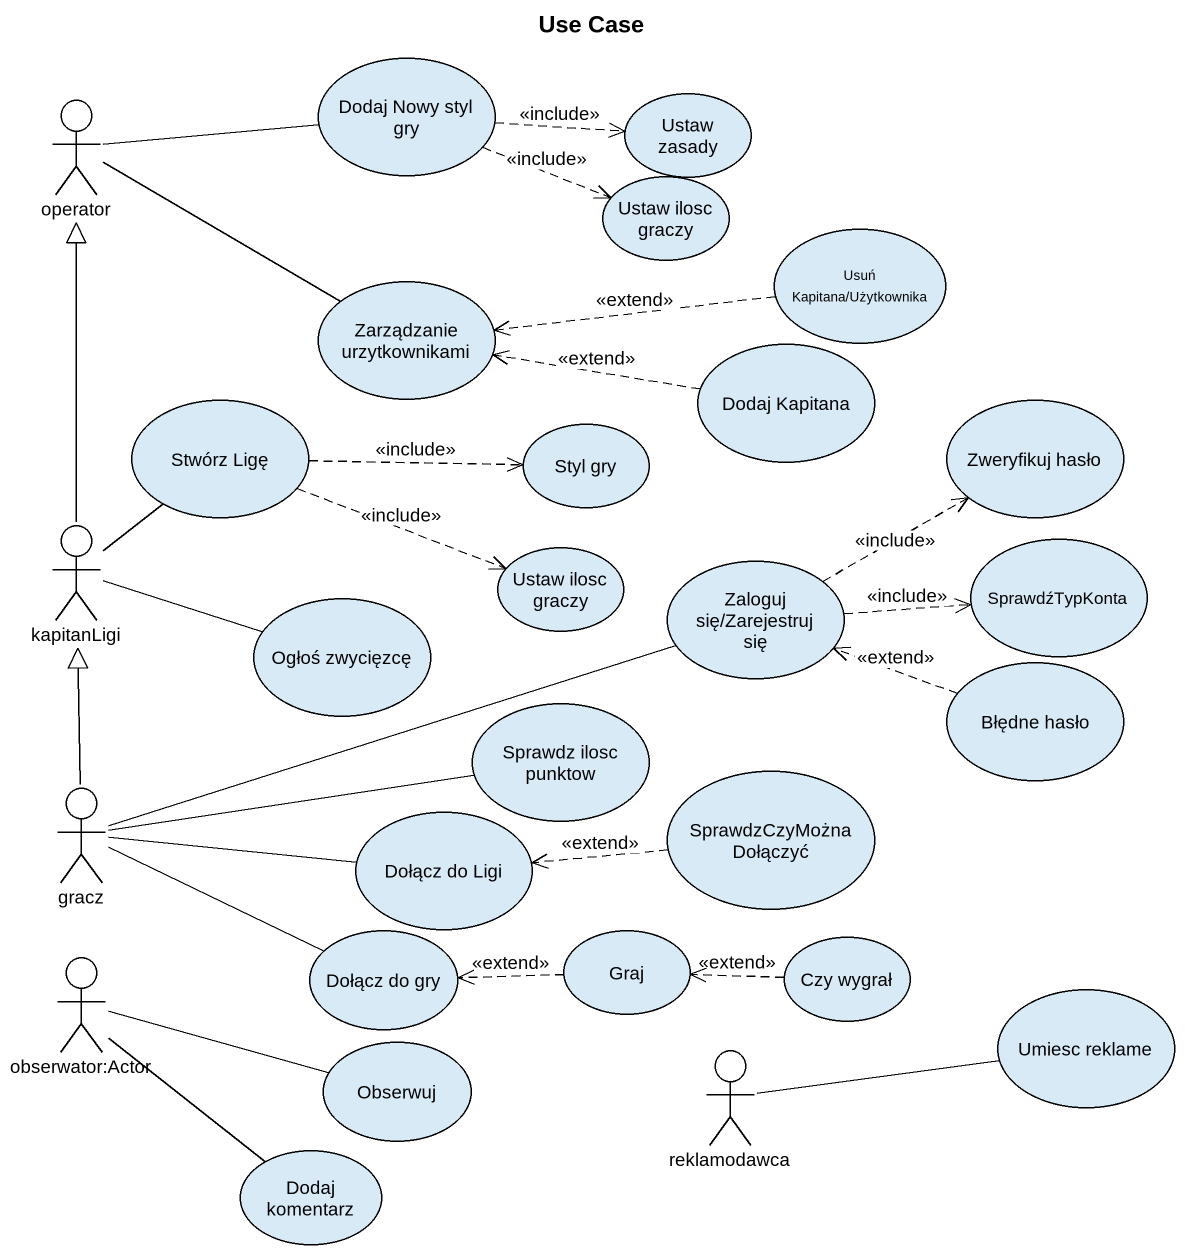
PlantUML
@startuml
title Use Case
usecase "Dodaj Nowy styl gry" as Dodaj_Nowy_styl_gry
actor operator
usecase "Ustaw zasady" as Ustaw_zasady
usecase "Ustaw ilosc graczy" as Ustaw_ilosc_graczy
usecase "Zarządzanie urzytkownikami" as Zarządzanie_urzytkownikami
usecase "Usuń Kapitana/Użytkownika" as Usuń_Kapitana_Użytkownika
usecase "Dodaj Kapitana" as Dodaj_Kapitana
usecase "Stwórz Ligę" as Stwórz_Ligę
usecase "Styl gry" as Styl_gry
usecase "Zweryfikuj hasło" as Zweryfikuj_hasło
actor kapitanLigi
usecase "Ustaw ilosc graczy" as Ustaw_ilosc_graczy_2
usecase "Zaloguj się/Zarejestruj się" as Zaloguj_się_Zarejestruj_się
usecase SprawdźTypKonta
usecase "Ogłoś zwycięzcę" as Ogłoś_zwycięzcę
usecase "Błędne hasło" as Błędne_hasło
usecase "Sprawdz ilosc punktow" as Sprawdz_ilosc_punktow
actor gracz
usecase "Dołącz do Ligi" as Dołącz_do_Ligi
usecase SprawdzCzyMożnaDołączyć
actor "obserwator:Actor" as obserwator_Actor
usecase "Dołącz do gry" as Dołącz_do_gry
usecase Graj
usecase "Czy wygrał" as Czy_wygrał
usecase Obserwuj
actor reklamodawca
usecase "Umiesc reklame" as Umiesc_reklame
usecase "Dodaj komentarz" as Dodaj_komentarz
Dodaj_Nowy_styl_gry .right.> Ustaw_zasady : <<include>>
Dodaj_Nowy_styl_gry .right.> Ustaw_ilosc_graczy : <<include>>
operator -right- Dodaj_Nowy_styl_gry
operator -right- Zarządzanie_urzytkownikami
Usuń_Kapitana_Użytkownika .left.> Zarządzanie_urzytkownikami : <<extend>>
Dodaj_Kapitana .left.> Zarządzanie_urzytkownikami : <<extend>>
Stwórz_Ligę .right.> Styl_gry : <<include>>
Stwórz_Ligę .right.> Ustaw_ilosc_graczy_2 : <<include>>
kapitanLigi -up-|> operator
kapitanLigi -up- Stwórz_Ligę
kapitanLigi -right- Ogłoś_zwycięzcę
Zaloguj_się_Zarejestruj_się .right.> Zweryfikuj_hasło : <<include>>
Zaloguj_się_Zarejestruj_się .right.> SprawdźTypKonta : <<include>>
Błędne_hasło .left.> Zaloguj_się_Zarejestruj_się : <<extend>>
gracz -up-|> kapitanLigi
gracz -right- Zaloguj_się_Zarejestruj_się
gracz -right- Sprawdz_ilosc_punktow
gracz -right- Dołącz_do_Ligi
gracz -right- Dołącz_do_gry
SprawdzCzyMożnaDołączyć .left.> Dołącz_do_Ligi : <<extend>>
obserwator_Actor -right- Obserwuj
obserwator_Actor -- Dodaj_komentarz
Graj .left.> Dołącz_do_gry : <<extend>>
Czy_wygrał .left.> Graj : <<extend>>
reklamodawca -right- Umiesc_reklame
@enduml
